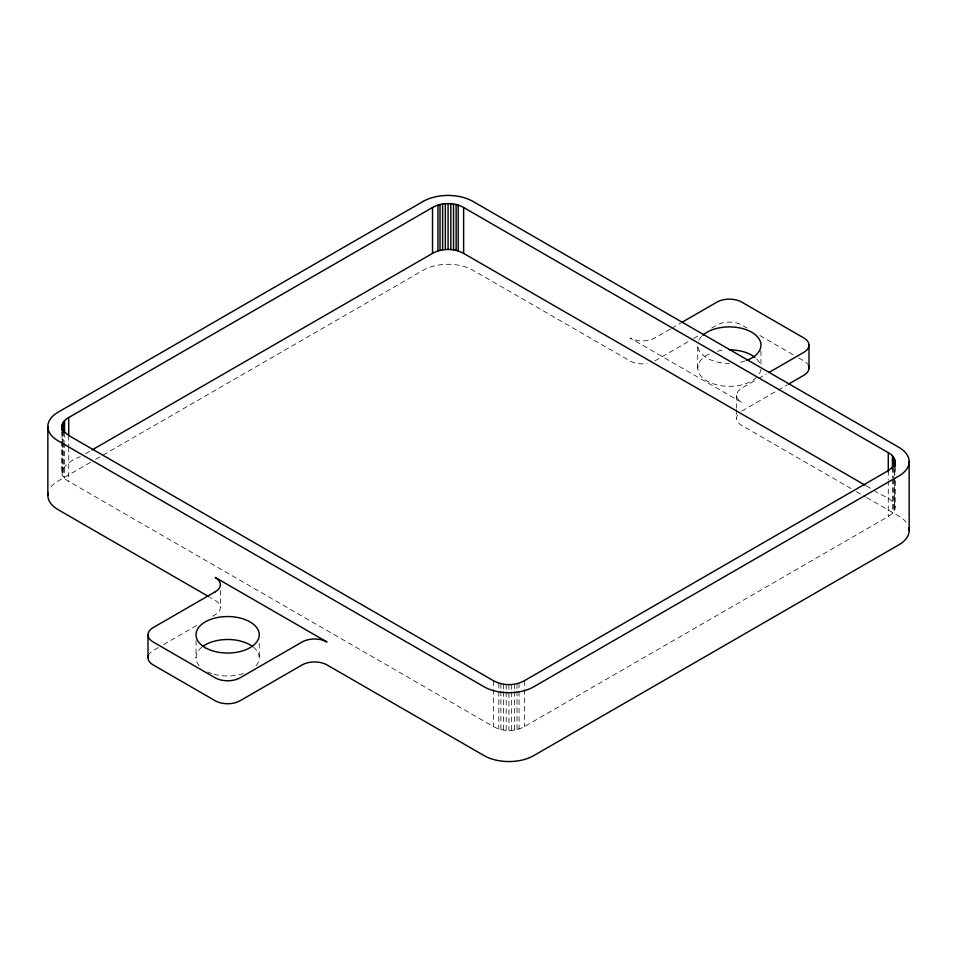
<?xml version="1.0" encoding="UTF-8"?>
<svg xmlns="http://www.w3.org/2000/svg" width="957" height="957" viewBox="0 0 957 957"><rect width="100%" height="100%" fill="white"/><g stroke="black" fill="none" stroke-linecap="round" stroke-linejoin="round"><path stroke-width="0.72" stroke-dasharray="4.79 3.59" d="M895.07 480.893L894.891 509.124L892.45 513.371L888.275 516.517L524.484 726.554C514.998 731.806 502.844 731.806 493.369 726.554L68.725 481.383C52.228 472.949 70.244 459.635 80.376 456.704M85.556 453.714L90.736 450.723M90.508 462.327L58.138 481.012A35.122 20.276 0 0 0 50.53 487.592M95.688 459.336L423.233 270.221A35.122 20.276 0 0 1 472.914 270.221L630.005 360.921A17.561 10.144 0 0 0 646.968 363.54M670.367 329.017L654.839 337.977A17.561 10.144 0 0 1 630.005 337.977L741.771 402.502A17.561 10.144 0 0 1 741.771 388.159L757.298 379.199M671.658 328.263L680.714 323.035M158.312 647.59L153.144 650.569A17.561 10.144 0 0 0 149.328 653.858M163.491 644.599L197.118 625.184M212.645 616.212L215.229 614.729A17.561 10.144 0 0 0 215.229 600.386L210.085 597.407M654.839 360.921L692.354 339.257M693.646 338.515L700.117 334.783M711.757 328.06L716.937 325.069A17.561 10.144 0 0 1 741.771 325.069L746.938 328.06M758.59 378.458L766.354 373.972M741.771 411.103L787.049 384.965M759.882 335.524L793.509 354.939M798.688 357.93L803.856 360.921A17.561 10.144 0 0 1 807.672 364.21M866.264 485.845L872.736 489.589M874.04 490.331C880.38 495.893 893.79 497.544 895.07 507.533M851.216 488.632L741.771 425.446A17.561 10.144 0 0 1 737.967 414.393M856.371 491.611L865.379 496.815M866.671 497.556L898.862 516.146A35.122 20.276 0 0 1 907.954 525.237M895.07 467.566L895.07 474.971M894.891 466.203L894.891 475.079M894.891 480.785L894.891 509.124M894.352 470.354L894.352 476.634M894.352 477.746L894.352 510.679M893.467 467.782L893.467 477.722M893.467 479.206L893.467 512.186M892.45 467.483L892.45 478.022M892.45 479.325L892.45 513.371M888.275 470.629L888.275 479.517M888.275 480.797L888.275 516.517M760.959 350.884L760.959 365.215M736.627 395.337L736.627 408.232M736.627 409.668L736.627 418.281M697.737 368.086L697.737 345.142A31.617 18.255 0 0 0 729.354 363.397M524.484 680.666L524.484 688.071M524.484 689.554L524.484 726.554M519.029 683.083L519.029 728.971M516.983 683.669L516.983 689.59M516.983 691.062L516.983 729.557M514.376 684.171L514.376 690.093M514.376 691.576L514.376 730.059M511.672 684.482L511.672 690.404M511.672 691.887L511.672 730.37M508.921 684.59L508.921 730.478M506.181 684.482L506.181 690.404M506.181 691.887L506.181 730.37M503.478 684.171L503.478 690.093M503.478 691.576L503.478 730.059M500.87 683.669L500.87 689.59M500.87 691.062L500.87 729.557M498.812 683.083L498.812 728.971M493.369 680.666L493.369 688.071M493.369 689.554L493.369 726.554M259.263 643.403L259.263 657.746M220.373 590.349L220.373 607.551M196.041 640.532L196.041 657.746M68.725 435.495L68.725 445.663M68.725 447.146L68.725 481.383M64.55 432.349L64.55 441.404M64.55 442.72L64.55 478.237M63.533 431.164L63.533 441.536M63.533 442.589L63.533 477.053M62.648 431.14L62.648 441.5M62.648 442.613L62.648 475.545M62.109 429.585L62.109 439.945M62.109 441.428L62.109 473.99M61.93 432.444L61.93 439.837M61.93 441.321L61.93 472.411M253.222 647.016A31.617 18.255 0 0 1 255.998 665.821M243.449 673.549A31.617 18.255 0 0 1 213.04 673.931M211.844 673.549A31.617 18.255 0 0 1 207.753 671.922M199.295 665.821A31.617 18.255 0 0 1 202.071 647.016M760.899 369.27A31.617 18.255 0 0 1 758.554 375.072M756.724 377.214A31.617 18.255 0 0 1 707.582 381.329A31.617 18.255 0 0 1 712.14 352.774M717.26 351.231A31.617 18.255 0 0 1 725.227 349.987M756.724 358.959A31.617 18.255 0 0 1 759.882 363.361M745.156 360.945A31.617 18.255 0 0 1 737.536 362.775M698.813 340.417A31.617 18.255 0 0 1 701.971 336.015"/><path stroke-width="1.44" d="M61.93 429.478C60.973 424.322 64.227 419.764 68.725 417.539L432.516 207.502C442.002 202.25 454.156 202.25 463.631 207.502L888.275 452.673C893.503 455.053 896.195 460.508 895.07 466.095M895.07 461.645L893.467 466.298L888.275 470.629L524.484 680.666C514.998 685.918 502.844 685.918 493.369 680.666L68.725 435.495L63.533 431.164L61.93 426.523M92.028 449.969L432.516 253.39C442.002 248.138 454.156 248.138 463.631 253.39L864.972 485.103M682.006 322.294L716.937 302.125A17.561 10.144 0 0 1 741.771 302.125L803.856 337.977A17.561 10.144 0 0 1 803.856 352.32L768.938 372.476M788.341 384.224L803.856 375.252A17.561 10.144 0 0 0 808.402 365.466M208.793 596.666L58.138 509.686A35.122 20.276 0 0 1 48.149 492.699M909.15 461.645L909.15 530.477M894.891 460.066L894.891 466.203M894.352 458.511L894.352 465.903M893.467 457.003L893.467 465.88M892.45 455.819L892.45 469.133M888.275 452.673L888.275 471.909M809 345.142L809 368.086M463.631 207.502L463.631 253.39M458.188 205.085L458.188 250.973M456.13 204.511L456.13 250.387M453.522 203.997L453.522 249.885M450.819 203.685L450.819 249.574M448.079 203.578L448.079 249.466M445.328 203.685L445.328 249.574M442.624 203.997L442.624 249.885M440.017 204.511L440.017 250.387M437.971 205.085L437.971 250.973M432.516 207.502L432.516 253.39M148 634.802L148 657.746M68.725 417.539L68.725 435.303M64.55 420.685L64.55 432.528M63.533 421.87L63.533 432.229M62.648 423.377L62.648 430.782M62.109 424.932L62.109 430.853M47.85 426.523L47.85 495.355M148.598 655.114A17.561 10.144 0 0 0 153.144 664.912L215.229 700.763A17.561 10.144 0 0 0 240.063 700.763L302.161 664.912A17.561 10.144 0 0 1 326.995 664.912L484.086 755.611A35.122 20.276 0 0 0 533.767 755.611L898.862 544.82A35.122 20.276 0 0 0 908.851 527.833M203.087 646.25A31.617 18.255 0 0 1 252.217 646.25M729.354 349.831A31.617 18.255 0 0 1 754.929 357.356M702.833 335.213A31.617 18.255 0 0 1 751.7 332.235A31.617 18.255 0 0 1 746.556 360.454M423.233 201.389L58.138 412.18A35.122 20.276 0 0 0 58.138 440.854L484.086 686.779A35.122 20.276 0 0 0 533.767 686.779L898.862 475.988A35.122 20.276 0 0 0 898.862 447.314L472.914 201.389A35.122 20.276 0 0 0 423.233 201.389M215.229 591.785L153.144 627.625A17.561 10.144 0 0 0 153.144 641.968L215.229 677.819A17.561 10.144 0 0 0 240.063 677.819L302.161 641.968A17.561 10.144 0 0 1 326.995 641.968L215.229 577.442A17.561 10.144 0 0 1 215.229 591.785M205.3 647.71A31.617 18.255 0 0 0 258.187 639.527A31.617 18.255 0 0 0 219.464 617.169A31.617 18.255 0 0 0 205.3 647.71"/></g></svg>
